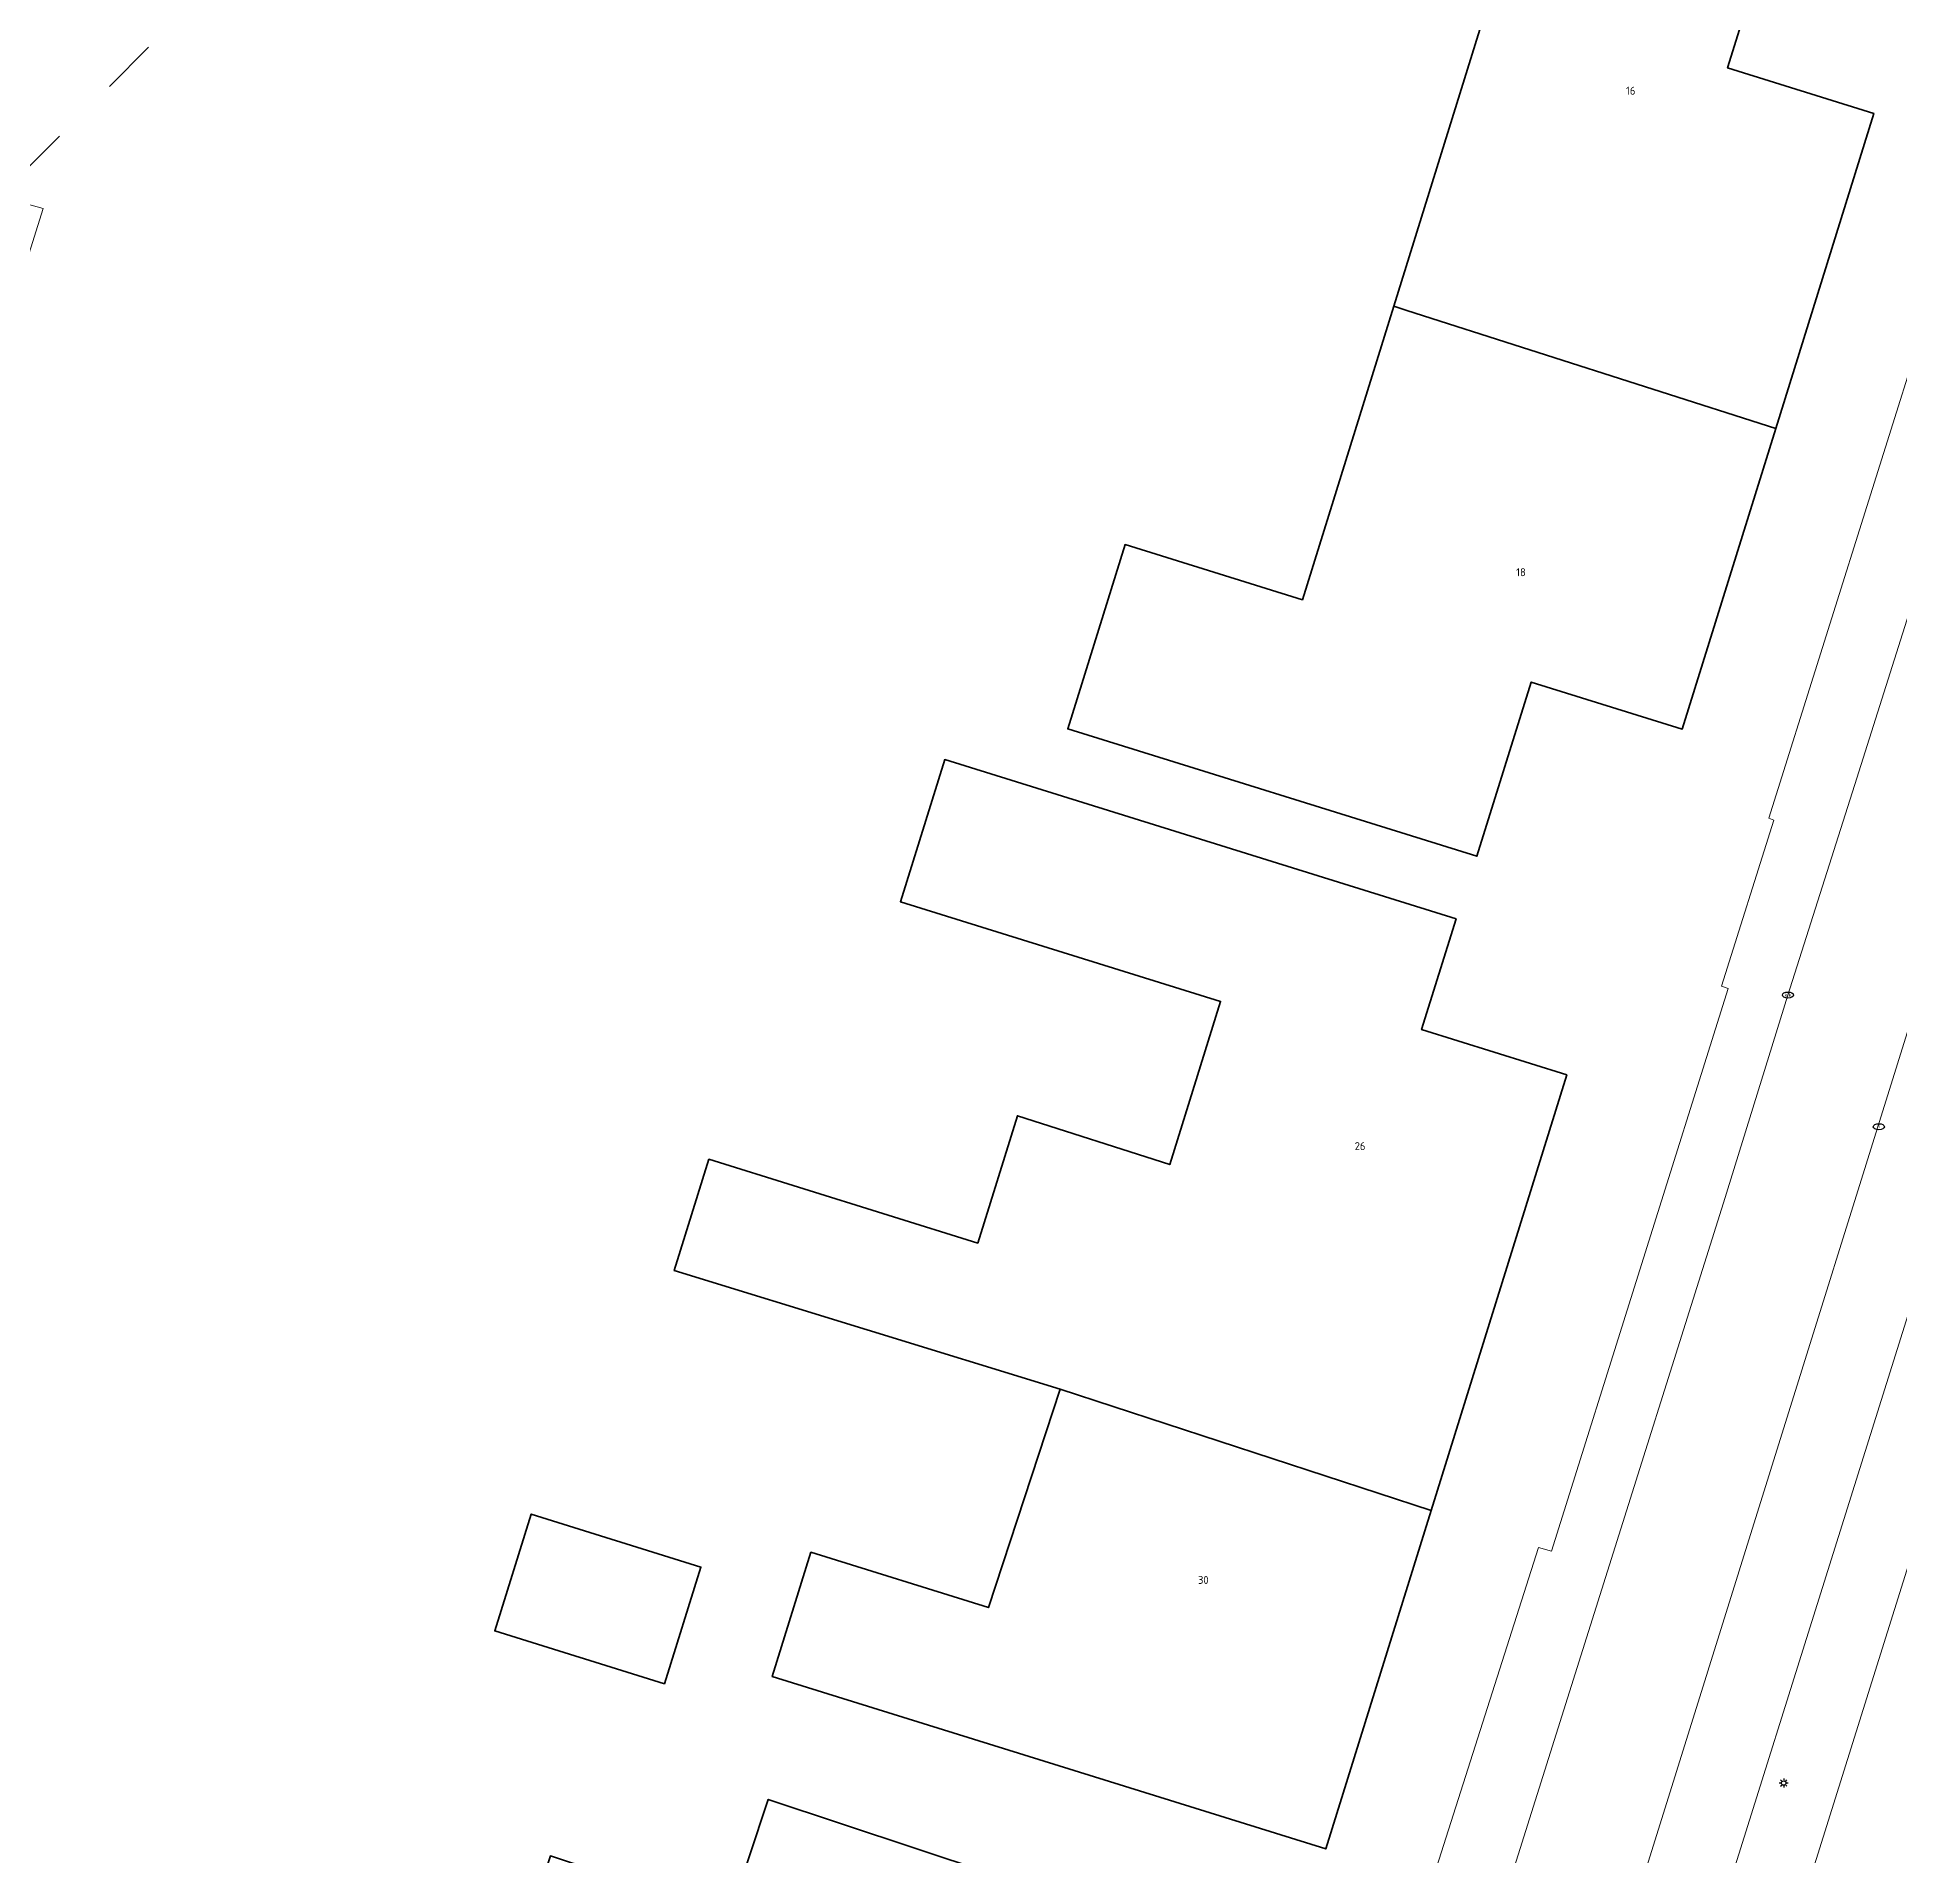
# Model space of a CAD drawing. Header units: metres. Extents: x 30438 to 30782, y 387448 to 387694.
# Drawn here: x 30630.2 to 30672.1, y 387528.74 to 387569.64 of the extents above; entities that cross this region are included whole.
import ezdxf
from ezdxf.enums import TextEntityAlignment as Align

# ---------------------------------------------------------------- set-up
doc = ezdxf.new("R2010")
doc.units = ezdxf.units.M
doc.linetypes.add('HIDDEN5', pattern=[2.8375, 1.25, -1.5875])
for name, color, linetype, lineweight in [('B-GV-GR-BEPLANTING_CULTUUR_HEESTERS-GV', 90, 'Continuous', 18), ('B-GV-IE-MEUBILAIR-S', 7, 'Continuous', 25), ('B-GV-OG-BEBOUWING-GV', 7, 'Continuous', 35), ('B-GV-OG-BEBOUWING-T18', 10, 'Continuous', 18), ('B-GV-OG-TERREIN_ERF-GV', 7, 'Continuous', 18), ('B-GV-VH-OPENVERHARDING_BETONSTRAATSTEEN-GV', 90, 'Continuous', 18), ('B-GV-VH-OPENVERHARDING_STRAATBAKSTEEN-GV', 90, 'Continuous', 18), ('B-GV-VH-OPENVERHARDING_TEGEL-GV', 90, 'Continuous', 18)]:
    doc.layers.add(name, color=color, linetype=linetype, lineweight=lineweight)
doc.styles.add('NLCS-ISO', font='NLCS-ISO.ttf')
doc.styles.add('NLCS-ISO-M100-T18', font='NLCS-ISO.ttf', dxfattribs={"height": 0.18})

# ---------------------------------------------------------------- blocks, each defined once
blk = doc.blocks.new('SIE-MEUBILAIR_PAAL_LICHTMAST-SO')
for points in [[(-0.62, 0), (-1, 0)], [(-0.71, 0.71), (-0.44, 0.44)], [(0, 1), (0, 0.62)], [(0.44, 0.44), (0.71, 0.71)], [(1, 0), (0.62, 0)], [(-0.71, -0.71), (-0.44, -0.44)], [(0, -0.62), (0, -1)], [(0.44, -0.44), (0.71, -0.71)]]:
    blk.add_lwpolyline(points)
blk.add_circle((0, 0), 0.5)
blk = doc.blocks.new('SIE-MEUBILAIR_PUT_RIOOLPUT-SO')
blk.add_ellipse((0, 0), major_axis=(1.25, 0), ratio=0.54)
at = {"style": 'NLCS-ISO'}
blk.add_text('ri', height=0.75, dxfattribs=at).set_placement((-0.04, 0.07), align=Align.MIDDLE_CENTER)
blk = doc.blocks.new('SIE-MEUBILAIR_PUT_KOLK-SO')
blk.add_ellipse((0, 0), major_axis=(1.25, 0), ratio=0.54)
at = {"style": 'NLCS-ISO'}
blk.add_text('klk', height=0.75, dxfattribs=at).set_placement((0.03, 0), align=Align.MIDDLE_CENTER)

msp = doc.modelspace()

# ---------------------------------------------------------------- linework, layer by layer
at = {"linetype": 'HIDDEN5'}
msp.add_line((30710.96, 387647.669), (30510.96, 387447.669), dxfattribs=at)
at = {"layer": 'B-GV-GR-BEPLANTING_CULTUUR_HEESTERS-GV'}
msp.add_lwpolyline([(30619.969, 387532.752), (30630.338, 387565.788), (30628.978, 387566.163), (30621.529, 387541.876), (30621.876, 387541.756), (30621.599, 387540.882), (30621.259, 387540.999), (30619.969, 387536.791), (30615.683, 387540.701), (30610.332, 387545.583), (30606.322, 387542.048)], dxfattribs=at)
at = {"layer": 'B-GV-OG-BEBOUWING-GV'}
for points in [[(30660.715, 387563.591), (30661.01, 387563.492), (30669.31, 387560.842), (30671.514, 387567.925), (30668.223, 387568.949), (30669.503, 387573.061), (30660.262, 387575.938), (30658.909, 387571.591), (30662.826, 387570.372)], [(30660.715, 387563.591), (30658.66, 387556.987), (30654.672, 387558.229), (30653.382, 387554.084), (30662.587, 387551.219), (30663.807, 387555.137), (30667.205, 387554.079), (30669.31, 387560.842), (30661.01, 387563.492)], [(30664.609, 387546.305), (30661.343, 387547.322), (30662.118, 387549.811), (30650.616, 387553.394), (30649.62, 387550.197), (30656.821, 387547.954), (30655.678, 387544.285), (30652.25, 387545.384), (30651.358, 387542.52), (30645.313, 387544.404), (30644.534, 387541.902), (30653.209, 387539.237), (30661.556, 387536.502)], [(30653.209, 387539.237), (30651.599, 387534.322), (30647.607, 387535.566), (30646.736, 387532.77), (30659.185, 387528.892), (30661.556, 387536.502)], [(30644.315, 387532.608), (30645.133, 387535.233), (30641.314, 387536.423), (30640.496, 387533.798)], [(30658.283, 387526.144), (30646.646, 387530.007), (30645.782, 387527.405), (30641.746, 387528.737), (30640.806, 387525.888), (30647.452, 387523.69), (30656.481, 387520.714)]]:
    msp.add_lwpolyline(points, close=True, dxfattribs=at)
at = {"layer": 'B-GV-OG-TERREIN_ERF-GV'}
msp.add_lwpolyline([(30710.96, 387572.665), (30706.379, 387573.67), (30707.083, 387576.847), (30709.313, 387585.438), (30707.012, 387585.982), (30689.462, 387589.931), (30679.807, 387559.258), (30659.727, 387495.184)], dxfattribs=at)
for points in [[(30660.715, 387563.591), (30662.826, 387570.372), (30658.909, 387571.591), (30660.262, 387575.938), (30669.503, 387573.061), (30668.223, 387568.949), (30671.514, 387567.925), (30669.31, 387560.842), (30667.205, 387554.079), (30663.807, 387555.137), (30662.587, 387551.219), (30653.382, 387554.084), (30654.672, 387558.229), (30658.66, 387556.987)], [(30662.118, 387549.811), (30661.343, 387547.322), (30664.609, 387546.305), (30661.556, 387536.502), (30659.185, 387528.892), (30646.736, 387532.77), (30647.607, 387535.566), (30651.599, 387534.322), (30653.209, 387539.237), (30644.534, 387541.902), (30645.313, 387544.404), (30651.358, 387542.52), (30652.25, 387545.384), (30655.678, 387544.285), (30656.821, 387547.954), (30649.62, 387550.197), (30650.616, 387553.394)], [(30645.133, 387535.233), (30644.315, 387532.608), (30640.496, 387533.798), (30641.314, 387536.423)]]:
    msp.add_lwpolyline(points, close=True, dxfattribs=at)
at = {"layer": 'B-GV-VH-OPENVERHARDING_BETONSTRAATSTEEN-GV'}
for points in [[(30673.454, 387551.062), (30675.322, 387550.546), (30676.926, 387555.644), (30672.442, 387557.12), (30671.134, 387552.973), (30669.581, 387548.099), (30668.131, 387543.426), (30660.906, 387520.478), (30659.4, 387515.725), (30658.728, 387513.602), (30654.421, 387499.878)], [(30653.373, 387498.234), (30658.486, 387496.72), (30659.672, 387500.544), (30657.841, 387501.06), (30673.454, 387551.062)]]:
    msp.add_lwpolyline(points, dxfattribs=at)
at = {"layer": 'B-GV-VH-OPENVERHARDING_STRAATBAKSTEEN-GV'}
msp.add_lwpolyline([(30673.682, 387545.359), (30675.322, 387550.546), (30673.454, 387551.062), (30657.841, 387501.06), (30659.672, 387500.544), (30663.301, 387512.244), (30664.017, 387514.577), (30664.916, 387517.428)], close=True, dxfattribs=at)
at = {"layer": 'B-GV-VH-OPENVERHARDING_TEGEL-GV'}
for points in [[(30690.507, 387619.983), (30669.154, 387552.075), (30669.268, 387552.034), (30668.088, 387548.294), (30668.238, 387548.243), (30664.261, 387535.592), (30663.974, 387535.672), (30661.183, 387526.923), (30658.719, 387527.721), (30658.283, 387526.144), (30660.862, 387525.248), (30652.526, 387499.674), (30651.824, 387499.236), (30649.228, 387498.993), (30652.034, 387497.399)], [(30659.727, 387495.184), (30679.807, 387559.258), (30689.462, 387589.931)], [(30684.206, 387578.801), (30679.377, 387563.398), (30679.135, 387562.587), (30678.399, 387560.266), (30678.136, 387559.476), (30676.926, 387555.644), (30675.322, 387550.546), (30673.682, 387545.359), (30664.916, 387517.428)], [(30654.421, 387499.878), (30658.728, 387513.602), (30659.4, 387515.725), (30660.906, 387520.478), (30668.131, 387543.426), (30669.581, 387548.099), (30671.134, 387552.973), (30672.442, 387557.12), (30673.647, 387560.939), (30673.886, 387561.752), (30674.612, 387564.057), (30674.874, 387564.861), (30675.65, 387567.275), (30677.468, 387572.995)]]:
    msp.add_lwpolyline(points, dxfattribs=at)

# ---------------------------------------------------------------- block references
at = {"layer": 'B-GV-IE-MEUBILAIR-S', "xscale": 0.1, "yscale": 0.1, "zscale": 0.1}
for name, p in [('SIE-MEUBILAIR_PUT_KOLK-SO', (30669.581, 387548.099)), ('SIE-MEUBILAIR_PUT_RIOOLPUT-SO', (30671.627, 387545.137)), ('SIE-MEUBILAIR_PAAL_LICHTMAST-SO', (30669.487, 387530.375))]:
    msp.add_blockref(name, p, dxfattribs=at)

# ---------------------------------------------------------------- texts
at = {"layer": 'B-GV-OG-BEBOUWING-T18', "style": 'NLCS-ISO-M100-T18'}
for s, p in [('16', (30666.046, 387568.437)), ('18', (30663.578, 387557.608)), ('26', (30659.958, 387544.7)), ('30', (30656.432, 387534.944))]:
    msp.add_text(s, height=0.18, dxfattribs=at).set_placement(p, align=Align.MIDDLE)

doc.saveas('drawing.dxf')
